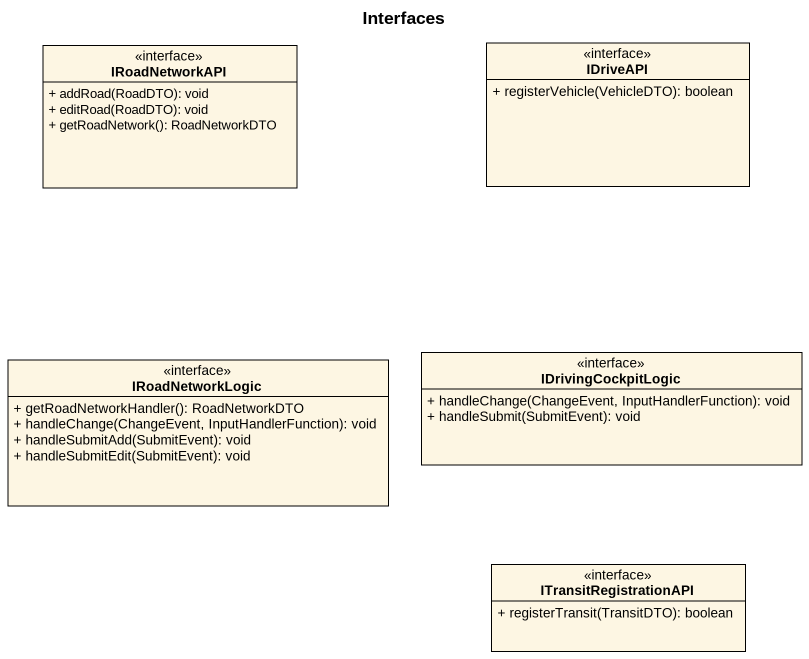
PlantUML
@startuml
title Interfaces
hide circle
hide empty members
skinparam classAttributeIconSize 0
class IRoadNetworkAPI <<interface>> {
  + addRoad(RoadDTO): void
  + editRoad(RoadDTO): void
  + getRoadNetwork(): RoadNetworkDTO
}
class IDriveAPI <<interface>> {
  + registerVehicle(VehicleDTO): boolean
}
class IRoadNetworkLogic <<interface>> {
  + getRoadNetworkHandler(): RoadNetworkDTO
  + handleChange(ChangeEvent, InputHandlerFunction): void
  + handleSubmitAdd(SubmitEvent): void
  + handleSubmitEdit(SubmitEvent): void
}
class IDrivingCockpitLogic <<interface>> {
  + handleChange(ChangeEvent, InputHandlerFunction): void
  + handleSubmit(SubmitEvent): void
}
class ITransitRegistrationAPI <<interface>> {
  + registerTransit(TransitDTO): boolean
}
@enduml
